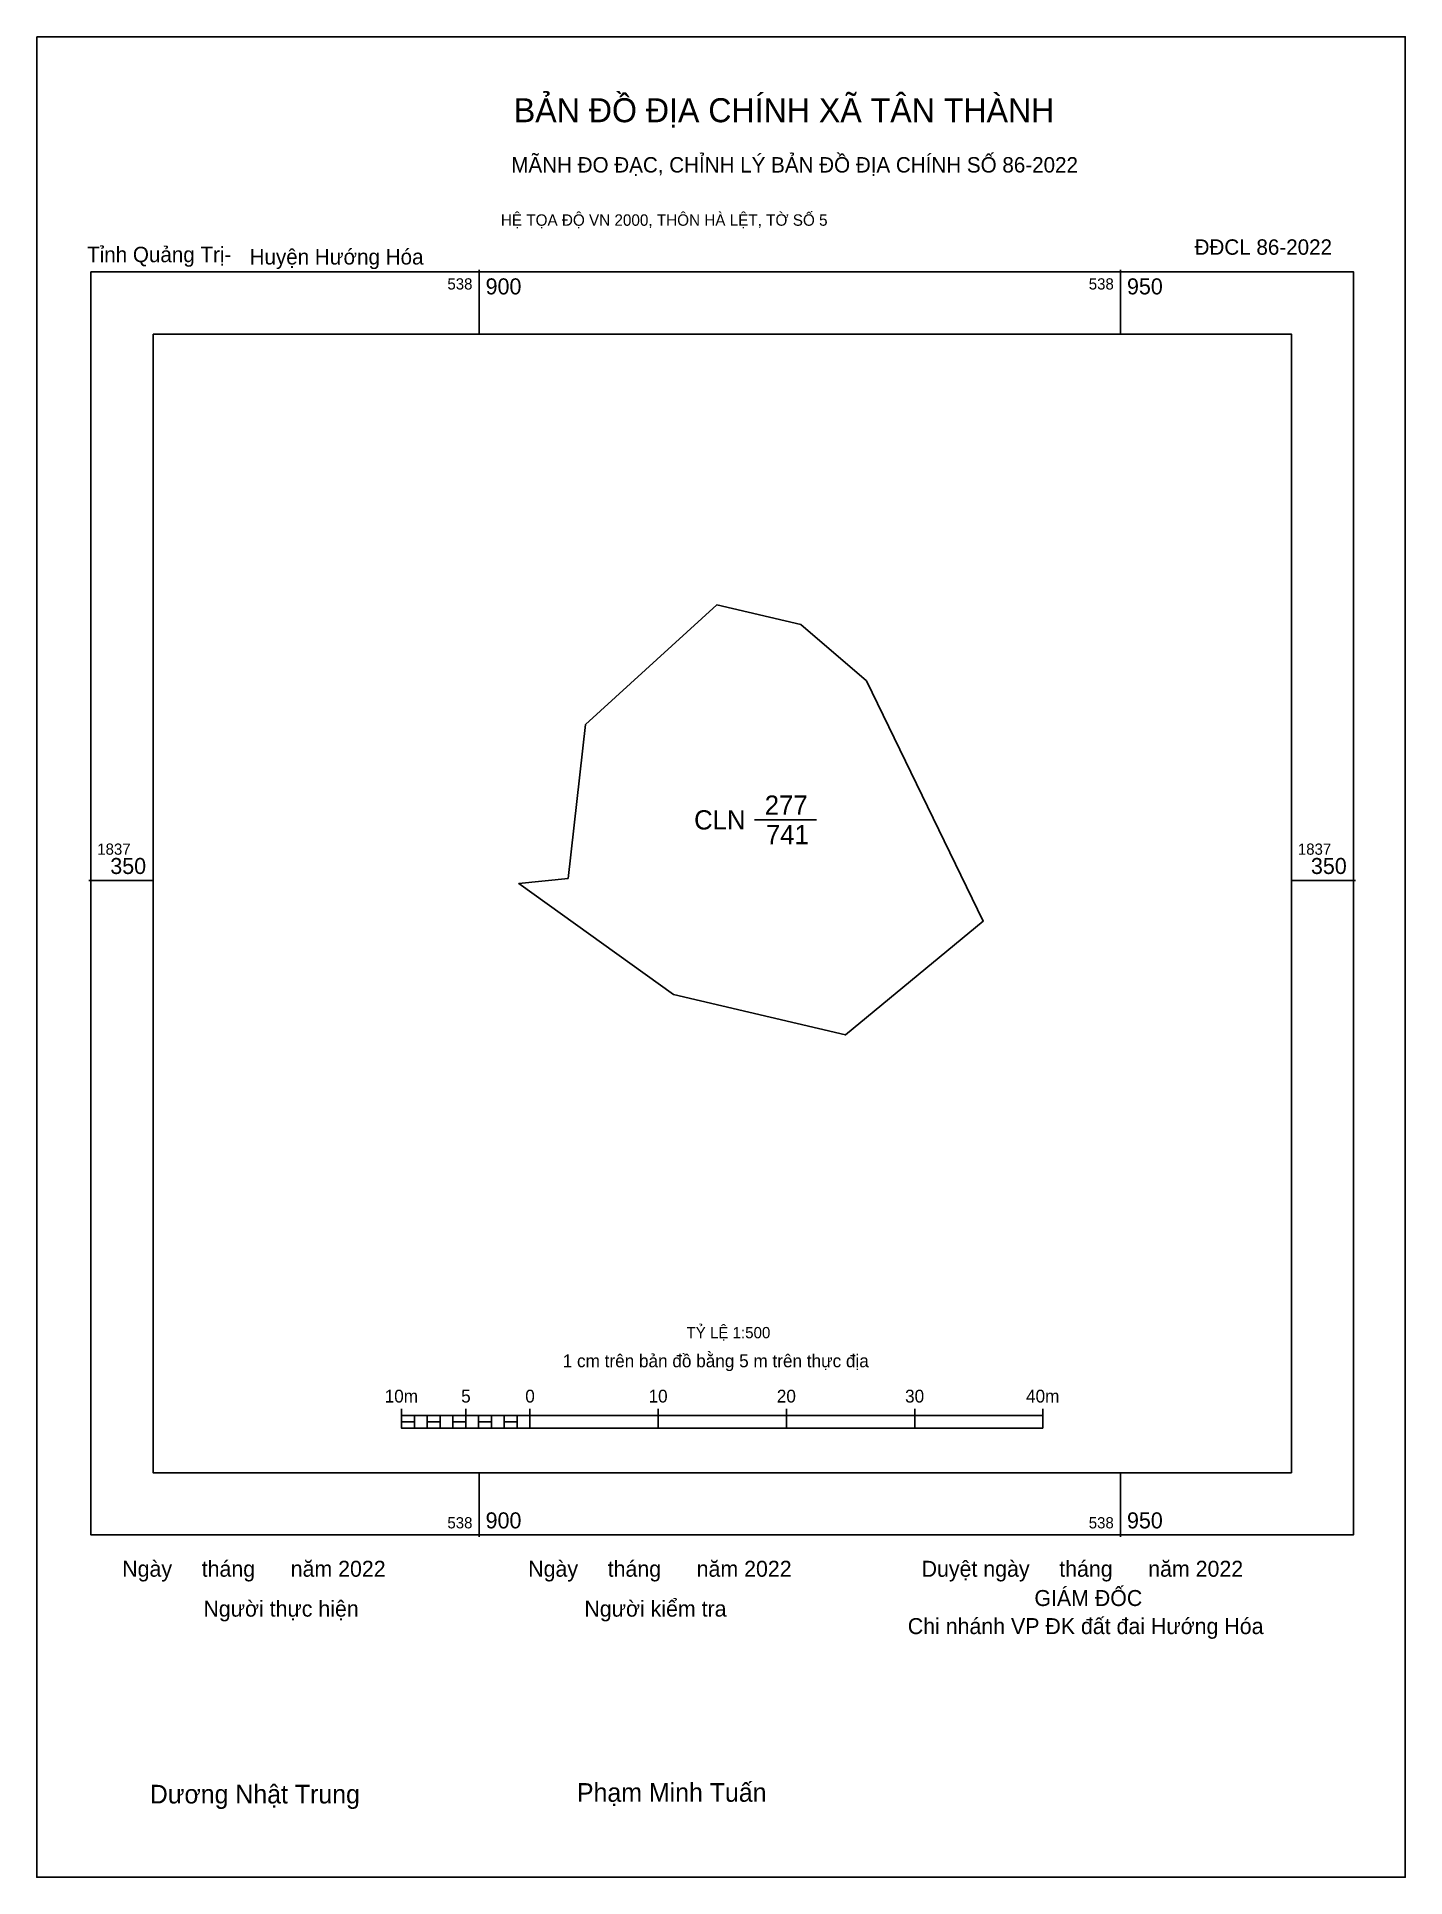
# Model space of a CAD drawing. Extents: x 538866 to 538972, y 1837272 to 1837416.
import ezdxf

# ---------------------------------------------------------------- set-up
doc = ezdxf.new("R2010")
doc.units = 0
for name, color, linetype in [('Level 10', 7, 'Continuous'), ('Level 13', 7, 'Continuous'), ('Level 15', 7, 'Continuous'), ('Level 27', 7, 'Continuous'), ('Level 6', 7, 'Continuous'), ('Level 62', 7, 'Continuous'), ('Level 63', 7, 'Continuous'), ('Level 9', 7, 'Continuous')]:
    doc.layers.add(name, color=color, linetype=linetype)

msp = doc.modelspace()

# ---------------------------------------------------------------- linework, layer by layer
at = {"layer": 'Level 10'}
msp.add_line((538921.45, 1837354.72), (538926.3, 1837354.72), dxfattribs=at)
msp.add_lwpolyline([(538918.52, 1837371.48), (538925.06, 1837369.95), (538930.19, 1837365.55), (538939.3, 1837346.83), (538928.55, 1837337.95), (538915.15, 1837341.1), (538903.09, 1837349.77), (538906.93, 1837350.16), (538908.29, 1837362.16)], close=True, dxfattribs=at)
at = {"layer": 'Level 15'}
msp.add_lwpolyline([(538865.51, 1837415.76), (538972.19, 1837415.76), (538972.19, 1837272.3), (538865.51, 1837272.3)], close=True, dxfattribs=at)
at = {"layer": 'Level 27'}
for p, q in [((538903.09, 1837349.77), (538903.09, 1837349.78)), ((538939.3, 1837346.83), (538939.31, 1837346.83))]:
    msp.add_line(p, q, dxfattribs=at)
at = {"layer": 'Level 62'}
msp.add_lwpolyline([(538874.57, 1837392.59), (538963.32, 1837392.59), (538963.32, 1837303.83), (538874.57, 1837303.83)], close=True, dxfattribs=at)
at = {"layer": 'Level 63'}
for p, q in [((538900, 1837397.59), (538900, 1837392.59)), ((538950, 1837397.59), (538950, 1837392.59)), ((538869.57, 1837350), (538874.57, 1837350)), ((538963.32, 1837350), (538968.32, 1837350)), ((538893.95, 1837308.8), (538893.95, 1837307.3)), ((538898.95, 1837308.8), (538898.95, 1837307.3)), ((538903.95, 1837308.8), (538903.95, 1837307.3)), ((538913.95, 1837308.8), (538913.95, 1837307.3)), ((538923.95, 1837308.8), (538923.95, 1837307.3)), ((538933.95, 1837308.8), (538933.95, 1837307.3)), ((538943.95, 1837308.8), (538943.95, 1837307.3)), ((538893.95, 1837308.3), (538943.95, 1837308.3)), ((538893.95, 1837307.3), (538943.95, 1837307.3)), ((538894.95, 1837308.3), (538894.95, 1837307.3)), ((538895.95, 1837308.3), (538895.95, 1837307.3)), ((538896.95, 1837308.3), (538896.95, 1837307.3)), ((538897.95, 1837308.3), (538897.95, 1837307.3)), ((538898.95, 1837308.3), (538898.95, 1837307.3)), ((538899.95, 1837308.3), (538899.95, 1837307.3)), ((538900.95, 1837308.3), (538900.95, 1837307.3)), ((538901.95, 1837308.3), (538901.95, 1837307.3)), ((538902.95, 1837308.3), (538902.95, 1837307.3)), ((538903.95, 1837308.3), (538903.95, 1837307.3)), ((538900, 1837303.83), (538900, 1837298.83)), ((538950, 1837303.83), (538950, 1837298.83))]:
    msp.add_line(p, q, dxfattribs=at)
for points in [[(538869.72, 1837397.43), (538968.17, 1837397.43), (538968.17, 1837298.99), (538869.72, 1837298.99)], [(538893.95, 1837307.8), (538894.95, 1837307.8), (538894.95, 1837307.3), (538893.95, 1837307.3)], [(538893.95, 1837307.8), (538894.95, 1837307.8), (538894.95, 1837307.3), (538893.95, 1837307.3)], [(538895.95, 1837307.8), (538896.95, 1837307.8), (538896.95, 1837307.3), (538895.95, 1837307.3)], [(538897.95, 1837307.8), (538898.95, 1837307.8), (538898.95, 1837307.3), (538897.95, 1837307.3)], [(538899.95, 1837307.8), (538900.95, 1837307.8), (538900.95, 1837307.3), (538899.95, 1837307.3)], [(538901.95, 1837307.8), (538902.95, 1837307.8), (538902.95, 1837307.3), (538901.95, 1837307.3)]]:
    msp.add_lwpolyline(points, close=True, dxfattribs=at)

# ---------------------------------------------------------------- texts
at = {"layer": 'Level 13'}
for s, p in [('277', (538922.26, 1837355.12)), ('CLN', (538916.75, 1837353.97)), ('741', (538922.35, 1837352.82))]:
    msp.add_text(s, height=1.5, dxfattribs=at).set_placement(p)
at = {"layer": 'Level 6'}
msp.add_text('TỶ LỆ 1:500', height=0.879, dxfattribs=at).set_placement((538916.16, 1837314.31))
at = {"layer": 'Level 63'}
for s, height, p in [('BẢN ĐỒ ĐỊA CHÍNH XÃ TÂN THÀNH', 1.8718, (538902.7, 1837409.1)), ('MÃNH ĐO ĐẠC, CHỈNH LÝ BẢN ĐỒ ĐỊA CHÍNH SỐ 86-2022', 1.2011, (538902.5, 1837405.18)), ('HỆ TỌA ĐỘ VN 2000, THÔN HÀ LỆT, TỜ SỐ 5', 0.8891, (538901.69, 1837401.03)), ('538', 0.875, (538897.52, 1837396.06)), ('900', 1.25, (538900.5, 1837395.68)), ('538', 0.875, (538947.52, 1837396.06)), ('950', 1.25, (538950.5, 1837395.68)), ('1837', 0.875, (538870.22, 1837352)), ('350', 1.25, (538871.24, 1837350.5)), ('1837', 0.875, (538963.82, 1837352)), ('350', 1.25, (538964.84, 1837350.5)), ('1 cm trên bản đồ bằng 5 m trên thực địa', 1, (538906.51, 1837312.05)), ('10m', 1, (538892.63, 1837309.3)), ('5', 1, (538898.59, 1837309.3)), ('0', 1, (538903.59, 1837309.3)), ('10', 1, (538913.2, 1837309.3)), ('20', 1, (538923.2, 1837309.3)), ('30', 1, (538933.2, 1837309.3)), ('40m', 1, (538942.63, 1837309.3)), ('538', 0.875, (538897.52, 1837299.49)), ('900', 1.25, (538900.5, 1837299.49)), ('538', 0.875, (538947.52, 1837299.49)), ('950', 1.25, (538950.5, 1837299.49)), ('Ngày     tháng      năm 2022', 1.2442, (538872.17, 1837295.72)), ('Ngày     tháng      năm 2022', 1.2442, (538903.82, 1837295.72)), ('Duyệt ngày     tháng      năm 2022', 1.2442, (538934.49, 1837295.72)), ('GIÁM ĐỐC', 1.244, (538943.28, 1837293.44)), ('Người thực hiện', 1.2442, (538878.5, 1837292.61)), ('Người kiểm tra', 1.2442, (538908.2, 1837292.61)), ('Chi nhánh VP ĐK đất đai Hướng Hóa', 1.2442, (538933.41, 1837291.25)), ('Dương Nhật Trung', 1.4512, (538874.32, 1837278.05)), ('Phạm Minh Tuấn', 1.4512, (538907.62, 1837278.18))]:
    msp.add_text(s, height=height, dxfattribs=at).set_placement(p)
at = {"layer": 'Level 9'}
for s, p in [('Tỉnh Quảng Trị-', (538869.43, 1837398.19)), ('Huyện Hướng Hóa', (538882.1, 1837398.01)), ('ĐĐCL 86-2022', (538955.77, 1837398.77))]:
    msp.add_text(s, height=1.2011, dxfattribs=at).set_placement(p)

doc.saveas('drawing.dxf')
